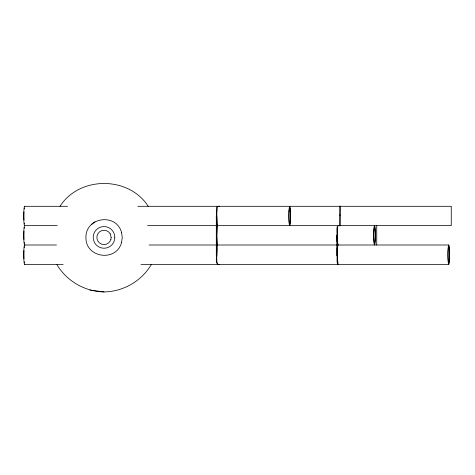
<?xml version="1.0" encoding="UTF-8"?>
<svg xmlns="http://www.w3.org/2000/svg" width="475" height="475" viewBox="0 0 475 475"><rect width="100%" height="100%" fill="white"/><g stroke="black" fill="none" stroke-linecap="round" stroke-linejoin="round"><path stroke-width="0.71" d="M216.339 232.821L216.339 237.833M216.339 252.178C216.891 255.782 215.246 261.903 217.592 264.504M337.066 247.938L337.066 261.624L337.488 264.266L337.832 264.694L338.319 264.266M337.725 227.05L337.333 232.922L337.309 255.615L336.828 255.615L336.828 235.428C337.505 234.05 335.825 224.907 338.319 225.94M337.725 246.4L337.333 257.284L338.099 264.314M121.594 242.303L122.241 237.5L121.594 232.697M110.889 239.418L111.132 237.429M216.731 226.949L216.98 225.845L217.592 225.506M216.731 246.299L217.2 244.862M217.378 206.768L216.82 213.471L216.79 255.514L216.309 255.514L216.309 215.977C216.998 214.599 215.312 205.449 217.811 206.488M217.378 226.118L216.79 235.327L217.378 244.536M216.731 243.711C218.072 249.518 215.715 257.883 217.378 263.892M219.201 206.441L219.076 206.067L218.809 206.441M219.248 264.361L218.761 264.361M339.726 225.88L339.892 205.966L340.207 206.197L340.207 225.88M340.207 225.554L339.726 225.554M121.612 242.274C116.63 262.295 85.494 258.127 85.933 237.5C85.494 216.873 116.63 212.705 121.612 232.726M110.853 239.376L110.218 241.015A7.161 7.161 0 0 1 99.388 242.868A7.161 7.161 0 0 1 99.471 231.883A7.161 7.161 0 0 1 110.265 233.896M217.378 245.474L217.592 245.148L217.2 245.148M59.981 206.334C79.408 175.881 128.784 175.881 148.212 206.334M151.24 264.717C141.378 281.158 123.263 291.614 104.096 291.941C84.93 291.614 66.815 281.158 56.953 264.717M91.253 224.657L95.018 221.772M24.593 206.298L67.545 206.298M137.893 206.298L451.25 206.298L451.25 225.649L147.517 225.649M339.72 215.044L340.201 215.044M56.478 245.005L24.593 245.005A9.678 0.843 -90 0 1 23.75 235.327A9.678 0.843 -90 0 1 24.593 225.649L57.214 225.649M149.144 245.005L336.787 245.005M338.2 245.005L448.756 245.005A9.678 0.843 -90 0 1 449.487 259.522A9.678 0.843 -90 0 1 448.026 259.522A9.678 0.843 -90 0 1 448.756 245.005M24.593 264.361L63.151 264.361M141.016 264.361L448.756 264.361M90.007 290.082L104.096 291.935M217.318 225.88L216.731 224.354M338.319 245.296L337.547 242.268L337.303 235.428L336.828 235.428L337.024 241.603M110.236 233.848L111.162 237.47M217.378 225.186L216.79 215.977L216.309 215.977L216.339 218.476M376.74 225.649L376.74 245.005M24.593 225.649A9.678 0.843 -90 0 1 23.756 214.712A9.678 0.843 -90 0 1 24.813 206.625M24.409 223.921A8.223 0.718 -90 0 1 24.237 223.096M23.97 220.085A8.223 0.718 -90 0 1 23.97 211.862M24.237 208.852A8.223 0.718 -90 0 1 24.409 208.026M24.813 244.672A9.678 0.843 90 0 1 24.593 245.005M24.813 264.029A9.678 0.843 -90 0 1 23.75 254.683A9.678 0.843 -90 0 1 24.813 245.338M24.409 243.271A8.223 0.718 -90 0 1 24.237 242.452M23.97 239.442A8.223 0.718 -90 0 1 23.97 231.218M24.237 228.202A8.223 0.718 -90 0 1 24.409 227.382M24.409 262.627A8.223 0.718 -90 0 1 24.237 261.808M23.97 258.792A8.223 0.718 -90 0 1 23.97 250.568M24.237 247.558A8.223 0.718 -90 0 1 24.409 246.739M114.825 237.5L114.416 240.392L113.377 242.862A10.824 10.824 0 0 1 94.709 242.921L93.599 240.314A10.824 10.824 0 0 1 113.46 232.097L114.463 234.597L114.825 237.5M288.966 211.138A9.678 0.843 90 0 0 289.697 225.649A9.678 0.843 90 0 0 290.427 211.138A9.678 0.843 90 0 0 288.966 211.138M290.314 220.085A8.223 0.718 -90 0 0 289.697 207.747A8.223 0.718 -90 0 0 289.073 220.085A8.223 0.718 -90 0 0 290.314 220.085M373.801 230.488A9.678 0.843 90 0 0 374.532 245.005A9.678 0.843 90 0 0 375.262 230.488A9.678 0.843 90 0 0 373.801 230.488M375.149 239.442A8.223 0.718 -90 0 0 374.532 227.103A8.223 0.718 -90 0 0 373.908 239.442A8.223 0.718 -90 0 0 375.149 239.442M449.267 260.496A8.223 0.718 -90 0 0 448.94 246.739A8.223 0.718 -90 0 0 448.067 256.809A8.223 0.718 -90 0 0 449.267 260.496"/></g></svg>
